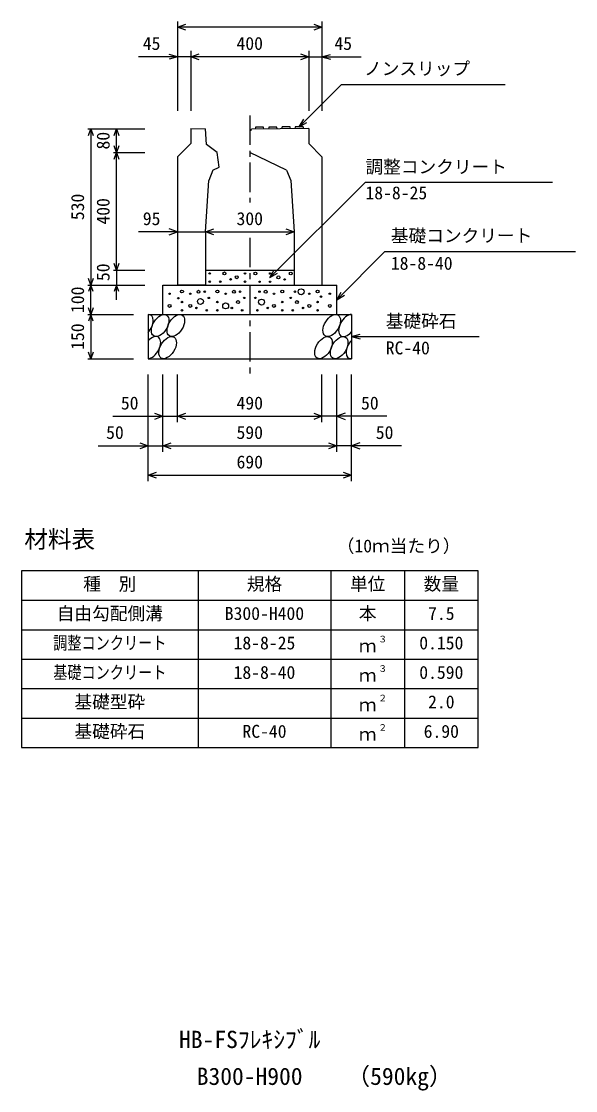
# Model space of a CAD drawing. Units: millimetres, scale not verified. Extents: x -16800 to 16800, y -5940 to 5940.
# Drawn here: x 5125 to 7006, y 104 to 3731 of the extents above; entities that cross this region are included whole.
import ezdxf
from ezdxf.enums import TextEntityAlignment as Align

# ---------------------------------------------------------------- set-up
doc = ezdxf.new("R2010")
doc.units = ezdxf.units.MM
doc.header["$LTSCALE"] = 20
doc.linetypes.add('CHAIN1', pattern=[8, 5, -1, 1, -1])
for name, color, linetype, lineweight in [('0-0_DIM', 7, 'Continuous', 25), ('0-2_HATCH', 6, 'Continuous', 25), ('0-3_HYO', 3, 'Continuous', 25), ('0-4_HYO2', 4, 'Continuous', 25), ('0-5_OUTLINE', 3, 'Continuous', 25), ('0-6_TXT', 7, 'Continuous', 25)]:
    doc.layers.add(name, color=color, linetype=linetype, lineweight=lineweight)
doc.styles.add('ＭＳ ゴシック', font='')
doc.styles.get('ＭＳ ゴシック').set_extended_font_data('MS Gothic')

msp = doc.modelspace()

# ---------------------------------------------------------------- linework, layer by layer
at = {"layer": '0-0_DIM'}
for p, q in [((5654.89, 3731.28), (5654.89, 3427.52)), ((6144.89, 3711.28), (5654.89, 3711.28)), ((6144.89, 3731.28), (6144.89, 3427.52)), ((5699.89, 3631.28), (5699.89, 3427.52)), ((6099.89, 3631.28), (6099.89, 3427.52)), ((5654.89, 3611.28), (5521.87, 3611.28)), ((5654.89, 3611.28), (5625.91, 3619.04)), ((5654.89, 3611.28), (5625.91, 3603.51)), ((5699.89, 3611.28), (5654.89, 3611.28)), ((6099.89, 3611.28), (5699.89, 3611.28)), ((6099.89, 3611.28), (6144.89, 3611.28)), ((6144.89, 3611.28), (6173.87, 3619.04)), ((6144.89, 3611.28), (6277.91, 3611.28)), ((6144.89, 3611.28), (6173.87, 3603.51)), ((6067.95, 3373.58), (6210.16, 3515.79)), ((6767.05, 3515.79), (6210.16, 3515.79)), ((6067.95, 3373.58), (6082.95, 3399.56)), ((6067.95, 3373.58), (6093.93, 3388.58)), ((5350.8, 3366.9), (5544.13, 3366.9)), ((5360.8, 3366.9), (5360.8, 2836.9)), ((5447.46, 3286.9), (5447.46, 3366.9)), ((5437.46, 3286.9), (5544.13, 3286.9)), ((5447.46, 2886.9), (5447.46, 3286.9)), ((5655, 3016.9), (5521.98, 3016.9)), ((5655, 3016.9), (5750, 3016.9)), ((5750, 3016.9), (6050, 3016.9)), ((6358.65, 2950.55), (6195, 2786.9)), ((6358.65, 2950.55), (7005.53, 2950.55)), ((5437.46, 2886.9), (5544.13, 2886.9)), ((5447.46, 2886.9), (5447.46, 2836.9)), ((5968.01, 2861.9), (5983.01, 2887.88)), ((5968.01, 2861.9), (5993.99, 2876.9)), ((5350.8, 2836.9), (5544.13, 2836.9)), ((5360.8, 2736.9), (5360.8, 2836.9)), ((5447.46, 2786.9), (5447.46, 2836.9)), ((6195, 2786.9), (6210, 2812.88)), ((6195, 2786.9), (6220.98, 2801.9)), ((5350.8, 2736.9), (5505, 2736.9)), ((5360.8, 2736.9), (5360.8, 2586.9)), ((6245, 2661.9), (6273.98, 2669.66)), ((6245, 2661.9), (6678.31, 2661.9)), ((6245, 2661.9), (6273.98, 2654.13)), ((5350.8, 2586.9), (5505, 2586.9)), ((5555, 2171.38), (5555, 2533.73)), ((5605, 2271.38), (5605, 2533.73)), ((5655, 2371.38), (5655, 2533.73)), ((6145, 2371.38), (6145, 2533.73)), ((6195, 2271.38), (6195, 2533.73)), ((6245, 2171.38), (6245, 2533.73)), ((5435, 2391.38), (5655, 2391.38)), ((5655, 2391.38), (6145, 2391.38)), ((6365, 2391.38), (6145, 2391.38)), ((5385, 2291.38), (5605, 2291.38)), ((5605, 2291.38), (6195, 2291.38)), ((6415, 2291.38), (6195, 2291.38)), ((5555, 2191.38), (6245, 2191.38))]:
    msp.add_line(p, q, dxfattribs=at)
at = {"layer": '0-0_DIM', "linetype": 'CHAIN1'}
for p, q in [((5900, 3412.2), (5900, 3116.9)), ((5900, 2996.9), (5900, 2536.9))]:
    msp.add_line(p, q, dxfattribs=at)
at = {"layer": '0-0_DIM'}
for points in [[(5683.08, 3701.02), (5654.89, 3711.28), (5683.08, 3721.54)], [(6116.74, 3721.55), (6144.93, 3711.29), (6116.74, 3701.03)], [(5728.12, 3601.02), (5699.93, 3611.28), (5728.12, 3621.54)], [(6071.74, 3621.54), (6099.93, 3611.28), (6071.74, 3601.02)], [(5352.59, 3344.34), (5360.8, 3366.9), (5369.01, 3344.34)], [(5439.26, 3344.34), (5447.46, 3366.9), (5455.67, 3344.34)], [(5455.67, 3309.45), (5447.46, 3286.9), (5439.26, 3309.45)], [(5439.26, 3264.34), (5447.46, 3286.9), (5455.67, 3264.34)], [(5968.01, 2861.9), (6292.47, 3186.36), (6926.82, 3186.36)], [(5626.81, 3006.64), (5655, 3016.9), (5626.81, 3027.16)], [(5778.19, 3006.64), (5750, 3016.9), (5778.19, 3027.16)], [(6021.88, 3027.16), (6050.08, 3016.9), (6021.88, 3006.64)], [(5455.67, 2909.45), (5447.46, 2886.9), (5439.26, 2909.45)], [(5369.01, 2859.45), (5360.8, 2836.9), (5352.59, 2859.45)], [(5369.01, 2814.34), (5360.8, 2836.9), (5352.59, 2814.34)], [(5455.67, 2814.34), (5447.46, 2836.9), (5439.26, 2814.34)], [(5369.01, 2759.45), (5360.8, 2736.9), (5352.59, 2759.45)], [(5369.01, 2714.34), (5360.8, 2736.9), (5352.59, 2714.34)], [(5369.01, 2609.45), (5360.8, 2586.9), (5352.59, 2609.45)], [(5576.81, 2401.64), (5605, 2391.38), (5576.81, 2381.12)], [(5683.19, 2381.12), (5655, 2391.38), (5683.19, 2401.64)], [(6116.81, 2401.64), (6145, 2391.38), (6116.81, 2381.12)], [(6223.19, 2401.64), (6195, 2391.38), (6223.19, 2381.12)], [(5526.81, 2301.64), (5555, 2291.38), (5526.81, 2281.12)], [(5633.19, 2281.12), (5605, 2291.38), (5633.19, 2301.64)], [(6166.81, 2301.64), (6195, 2291.38), (6166.81, 2281.12)], [(6273.19, 2301.64), (6245, 2291.38), (6273.19, 2281.12)], [(5583.19, 2181.12), (5555, 2191.38), (5583.19, 2201.64)], [(6216.81, 2201.64), (6245, 2191.38), (6216.81, 2181.12)]]:
    msp.add_lwpolyline(points, dxfattribs=at)
at = {"layer": '0-2_HATCH'}
for p, q in [((6083, 3367.23), (6081.45, 3373.71)), ((5948, 3365.88), (5946.45, 3372.36)), ((5993, 3366.33), (5991.45, 3372.81)), ((6038, 3366.78), (6036.45, 3373.26))]:
    msp.add_line(p, q, dxfattribs=at)
for points in [[(6081.45, 3373.71), (6054.45, 3373.44), (6053, 3366.93)], [(5946.45, 3372.36), (5919.45, 3372.09), (5918, 3365.58)], [(5991.45, 3372.81), (5964.45, 3372.54), (5963, 3366.03)], [(6036.45, 3373.26), (6009.45, 3372.99), (6008, 3366.48)]]:
    msp.add_lwpolyline(points, dxfattribs=at)
for centre, radius in [((5763.97, 2876.21), 2.5), ((5813.88, 2876.21), 5), ((5855.93, 2863.08), 5), ((5883.97, 2876.21), 2.5), ((5919.13, 2875.93), 5), ((5969.04, 2875.93), 2.5), ((5997.08, 2862.79), 5), ((6039.13, 2875.93), 5), ((5763.97, 2848.19), 2.5), ((5799.86, 2848.19), 2.5), ((5834.9, 2856.07), 2.5), ((5883.97, 2848.19), 2.5), ((5933.15, 2847.91), 2.5), ((5969.04, 2847.91), 2.5), ((6018.11, 2855.79), 2.5), ((5627.79, 2807.07), 2.5), ((5657.55, 2792.15), 2.5), ((5669.97, 2814.95), 5), ((5698.01, 2807.07), 2.5), ((5726.04, 2814.08), 5), ((5747.07, 2814.08), 2.5), ((5761.09, 2793.06), 2.5), ((5789.97, 2814.95), 5), ((5818.01, 2807.07), 2.5), ((5846.04, 2814.08), 5), ((5867.07, 2814.08), 2.5), ((5881.09, 2793.06), 2.5), ((5918.91, 2793.06), 2.5), ((5932.93, 2814.08), 2.5), ((5953.96, 2814.08), 5), ((5981.99, 2807.07), 2.5), ((6010.03, 2814.95), 5), ((6038.91, 2793.06), 2.5), ((6052.93, 2814.08), 2.5), ((6073.96, 2814.08), 10), ((6101.99, 2807.07), 2.5), ((6130.03, 2814.95), 5), ((6141.37, 2797.38), 2.5), ((6171.61, 2807.07), 2.5), ((5627.79, 2765.93), 5), ((5669.97, 2779.06), 2.5), ((5698.01, 2765.93), 5), ((5719.03, 2758.92), 2.5), ((5732.58, 2781.06), 10), ((5789.97, 2779.06), 2.5), ((5818.01, 2765.93), 10), ((5839.03, 2758.92), 2.5), ((5860.06, 2779.06), 5), ((5939.94, 2779.06), 10), ((5960.97, 2758.92), 2.5), ((5981.99, 2765.93), 5), ((6010.03, 2779.06), 2.5), ((6059.94, 2779.06), 5), ((6080.97, 2758.92), 2.5), ((6101.99, 2765.93), 5), ((6130.03, 2779.06), 2.5), ((6171.61, 2765.93), 5), ((5669.97, 2751.04), 2.5), ((5754.08, 2751.04), 2.5), ((5789.97, 2751.04), 2.5), ((5874.08, 2751.04), 2.5), ((5925.92, 2751.04), 2.5), ((6010.03, 2751.04), 2.5), ((6045.92, 2751.04), 2.5), ((6130.03, 2751.04), 2.5)]:
    msp.add_circle(centre, radius, dxfattribs=at)
for centre, start_param, end_param in [((5542.64, 2699.37), 4.385593, 6.6745444), ((6231.14, 2699.37), 0.3357715, 4.4411806), ((5567.96, 2624.38), 3.5111464, 7.548991), ((6256.46, 2624.38), 1.2110787, 3.5658734)]:
    msp.add_ellipse(centre, major_axis=(21.81, 35.31), ratio=0.5792, start_param=start_param, end_param=end_param, dxfattribs=at)
for centre in [(5595.84, 2699.37), (5649.05, 2699.37), (6177.93, 2699.37), (5621.16, 2624.38), (6150.04, 2624.38), (6203.25, 2624.38)]:
    msp.add_ellipse(centre, major_axis=(21.81, 35.31), ratio=0.5792, dxfattribs=at)
at = {"layer": '0-3_HYO'}
for p, q in [((5725, 1867.43), (5725, 1267.43)), ((6175, 1867.43), (6175, 1267.43)), ((6425, 1867.43), (6425, 1267.43)), ((5125, 1767.43), (6675, 1767.43))]:
    msp.add_line(p, q, dxfattribs=at)
msp.add_lwpolyline([(5125, 1267.43), (6675, 1267.43), (6675, 1867.43), (5125, 1867.43)], close=True, dxfattribs=at)
at = {"layer": '0-4_HYO2'}
for p, q in [((5125, 1667.43), (6675, 1667.43)), ((5125, 1567.43), (6675, 1567.43)), ((5125, 1467.43), (6675, 1467.43)), ((5125, 1367.43), (6675, 1367.43))]:
    msp.add_line(p, q, dxfattribs=at)
at = {"layer": '0-5_OUTLINE'}
for p, q in [((5700, 3367.4), (5750, 3366.9)), ((5700, 3367.4), (5700, 3316.9)), ((6100, 3367.4), (5906, 3365.46)), ((6100, 3367.4), (6100, 3316.9)), ((5655, 3271.9), (5700, 3316.9)), ((6145, 3271.9), (6100, 3316.9)), ((5655, 3271.9), (5655, 2836.9)), ((5796.48, 3237.04), (5789, 3286.9)), ((6024.8, 3226.9), (5900, 3286.9)), ((6145, 3271.9), (6145, 2836.9)), ((5775.14, 3226.76), (5796.48, 3237.04)), ((5775.14, 3226.76), (5760.5, 3191.9)), ((6024.8, 3226.9), (6039.5, 3191.9)), ((5750, 3016.9), (5760.5, 3191.9)), ((6039.5, 3191.9), (6050, 3016.9)), ((5750, 3016.9), (5750, 2836.9)), ((6050, 3016.9), (6050, 2836.9)), ((5750, 2886.9), (6050, 2886.9)), ((5605, 2836.9), (6195, 2836.9)), ((5605, 2736.9), (5605, 2836.9)), ((5750, 2836.9), (5655, 2836.9)), ((6050, 2836.9), (6145, 2836.9)), ((6195, 2736.9), (6195, 2836.9)), ((5555, 2736.9), (6245, 2736.9)), ((5555, 2736.9), (5555, 2586.9)), ((6245, 2736.9), (6245, 2586.9)), ((5555, 2586.9), (6245, 2586.9))]:
    msp.add_line(p, q, dxfattribs=at)
for points in [[(5789, 3286.9), (5753, 3314.02), (5750, 3366.9)], [(5900, 3362.2), (5904.5, 3362.2), (5906, 3365.46)]]:
    msp.add_lwpolyline(points, dxfattribs=at)

# ---------------------------------------------------------------- texts
at = {"layer": '0-0_DIM', "style": 'ＭＳ ゴシック'}
for s, p in [('45', (5536.87, 3621.28)), ('400', (5854.89, 3621.28)), ('45', (6187.07, 3621.28)), ('ノンスリップ', (6287.47, 3535.97)), ('調整コンクリート', (6292.47, 3202.78)), ('18-8-25', (6292.47, 3114.51)), ('95', (5536.98, 3026.9)), ('300', (5855, 3026.9)), ('基礎コンクリート', (6378.65, 2969.29)), ('18-8-40', (6378.65, 2875.47)), ('基礎砕石', (6361.32, 2679.07)), ('RC-40', (6361.32, 2588.38)), ('50', (5462.56, 2401.38)), ('490', (5855, 2401.38)), ('50', (6277.44, 2401.38)), ('50', (5412.56, 2301.38)), ('590', (5855, 2301.38)), ('50', (6327.44, 2301.38)), ('690', (5855, 2201.38))]:
    msp.add_text(s, height=43.99, dxfattribs=at).set_placement(p, align=Align.BOTTOM_LEFT)
for s, p in [('80', (5437.46, 3296.65)), ('530', (5350.8, 3056.9)), ('400', (5437.46, 3041.9)), ('50', (5437.46, 2850.22)), ('100', (5350.8, 2741.9)), ('150', (5350.8, 2616.9))]:
    msp.add_text(s, height=43.99, rotation=90, dxfattribs=at).set_placement(p, align=Align.BOTTOM_LEFT)
at = {"layer": '0-6_TXT', "style": 'ＭＳ ゴシック'}
for s, height, p in [('材料表', 58.65, (5135, 1927.43)), ('（10ｍ当たり）', 43.99, (6195, 1916.43)), ('種\u3000別', 43.99, (5335, 1787.43)), ('規格', 43.99, (5890, 1787.43)), ('単位', 43.99, (6240, 1787.43)), ('数量', 43.99, (6490, 1787.43)), ('自由勾配側溝', 43.99, (5245, 1687.43)), ('B300-H400', 43.99, (5815, 1687.43)), ('本', 43.99, (6270, 1687.43)), ('7.5', 43.99, (6505, 1687.43)), ('18-8-25', 43.99, (5845, 1587.43)), ('３', 21.99, (6335.54, 1617.8)), ('0.150', 43.99, (6475, 1587.43)), ('ｍ', 43.99, (6270, 1577.43)), ('18-8-40', 43.99, (5845, 1487.43)), ('ｍ', 43.99, (6270, 1477.43)), ('３', 21.99, (6335.54, 1517.8)), ('0.590', 43.99, (6475, 1487.43)), ('基礎型砕', 43.99, (5305, 1387.43)), ('ｍ', 43.99, (6270, 1377.43)), ('２', 21.99, (6335.54, 1417.8)), ('2.0', 43.99, (6505, 1387.43)), ('基礎砕石', 43.99, (5305, 1287.43)), ('RC-40', 43.99, (5875, 1287.43)), ('２', 21.99, (6335.54, 1317.8)), ('6.90', 43.99, (6490, 1287.43)), ('ｍ', 43.99, (6270, 1277.43)), ('HB-FSﾌﾚｷｼﾌﾞﾙ', 58.65, (5660, 230.44)), ('B300-H900', 58.65, (5720, 105.44)), ('（590kg）', 58.65, (6228.37, 105.44))]:
    msp.add_text(s, height=height, dxfattribs=at).set_placement(p, align=Align.BOTTOM_LEFT)
at = {"layer": '0-6_TXT', "style": 'ＭＳ ゴシック', "width": 0.8}
for s, p in [('調整コンクリート', (5233, 1587.43)), ('基礎コンクリート', (5233, 1487.43))]:
    msp.add_text(s, height=43.99, dxfattribs=at).set_placement(p, align=Align.BOTTOM_LEFT)

doc.saveas('drawing.dxf')
